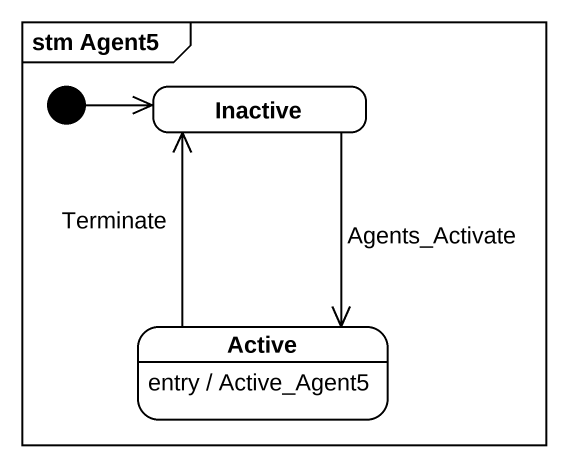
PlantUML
@startuml
mainframe stm Agent5
hide empty description
state Inactive
state Active
Active : entry / Active_Agent5
[*] -right-> Inactive
Inactive --> Active : Agents_Activate
Active -up-> Inactive : Terminate
@enduml
